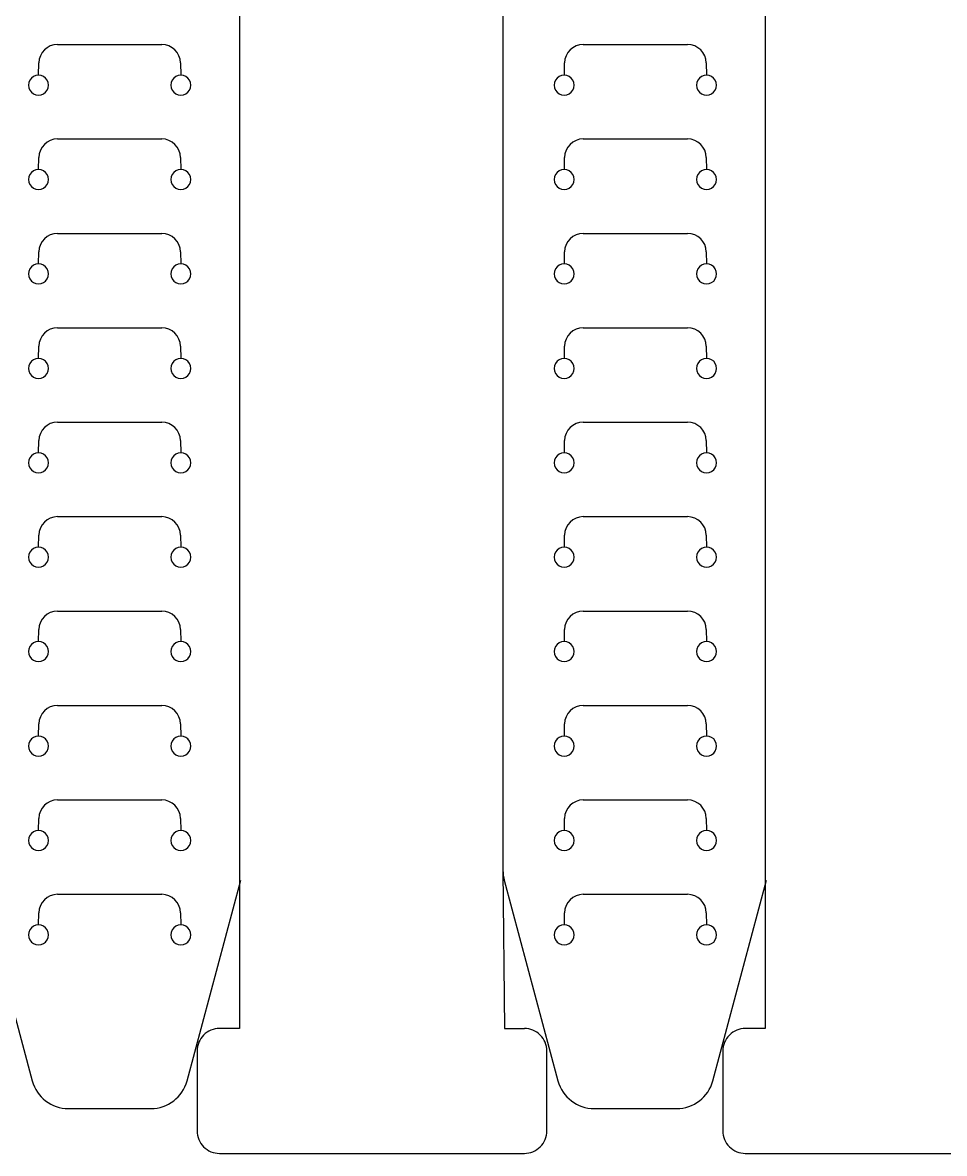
# Model space of a CAD drawing. Extents: x 13 to 590, y 13 to 389.
# Drawn here: x 295 to 368.8, y 13.4 to 103.9 of the extents above; entities that cross this region are included whole.
import ezdxf

# ---------------------------------------------------------------- set-up
doc = ezdxf.new("R2010")
doc.units = 0
doc.layers.add('Layer_1', color=7, linetype='CONTINUOUS')

msp = doc.modelspace()

# ---------------------------------------------------------------- linework, layer by layer
at = {"layer": 'Layer_1', "color": 7}
for p, q in [((312.372693, 378.681367), (312.372693, 23.394904)), ((333.458397, 378.62263), (333.458397, 36.036161)), ((354.455069, 378.681367), (354.455069, 23.394904)), ((333.458397, 36.036161), (333.572697, 23.394904)), ((291.478256, 35.259715), (295.780222, 19.204512)), ((308.171824, 19.204512), (312.47379, 35.259715)), ((333.560632, 35.259715), (337.862598, 19.204512)), ((350.2542, 19.204512), (354.556166, 35.259715)), ((312.372693, 23.394904), (310.772704, 23.394904)), ((333.572697, 23.394904), (335.172685, 23.394904)), ((354.455069, 23.394904), (352.85508, 23.394904)), ((308.972691, 21.59489), (308.972691, 15.194884)), ((336.972698, 15.194884), (336.972698, 21.59489)), ((351.055067, 21.59489), (351.055067, 15.194884)), ((298.677991, 16.98098), (305.274027, 16.98098)), ((340.760367, 16.98098), (347.356404, 16.98098)), ((310.772704, 13.394897), (335.172685, 13.394897)), ((352.85508, 13.394897), (377.255061, 13.394897))]:
    msp.add_line(p, q, dxfattribs=at)
at = {"layer": 'Layer_1', "color": 1}
for p, q in [((297.803914, 102.142307), (306.148131, 102.142307)), ((339.88629, 102.142307), (348.230507, 102.142307)), ((296.288698, 99.693694), (296.304044, 100.666091)), ((307.647949, 100.666091), (307.663294, 99.693694)), ((338.371074, 99.693694), (338.38642, 100.666091)), ((349.730325, 100.666091), (349.74567, 99.693694)), ((296.276025, 99.6938), (296.276025, 99.6938)), ((307.676021, 99.6938), (307.676021, 99.6938)), ((338.358401, 99.6938), (338.358401, 99.6938)), ((349.758397, 99.6938), (349.758397, 99.6938)), ((297.803914, 94.585331), (306.148131, 94.585331)), ((339.88629, 94.585331), (348.230507, 94.585331)), ((296.288698, 92.136718), (296.304044, 93.109114)), ((307.647949, 93.109114), (307.663294, 92.136718)), ((338.371074, 92.136718), (338.38642, 93.109114)), ((349.730325, 93.109114), (349.74567, 92.136718)), ((296.276025, 92.136824), (296.276025, 92.136824)), ((307.676021, 92.136824), (307.676021, 92.136824)), ((338.358401, 92.136824), (338.358401, 92.136824)), ((349.758397, 92.136824), (349.758397, 92.136824)), ((297.803914, 87.028354), (306.148131, 87.028354)), ((339.88629, 87.028354), (348.230507, 87.028354)), ((296.288698, 84.579741), (296.304044, 85.552112)), ((307.647949, 85.552112), (307.663294, 84.579741)), ((338.371074, 84.579741), (338.38642, 85.552112)), ((349.730325, 85.552112), (349.74567, 84.579741)), ((296.276025, 84.579821), (296.276025, 84.579821)), ((307.676021, 84.579821), (307.676021, 84.579821)), ((338.358401, 84.579821), (338.358401, 84.579821)), ((349.758397, 84.579821), (349.758397, 84.579821)), ((297.803914, 79.471378), (306.148131, 79.471378)), ((339.88629, 79.471378), (348.230507, 79.471378)), ((296.288698, 77.022739), (296.304044, 77.995135)), ((307.647949, 77.995135), (307.663294, 77.022739)), ((338.371074, 77.022739), (338.38642, 77.995135)), ((349.730325, 77.995135), (349.74567, 77.022739)), ((296.276025, 77.022845), (296.276025, 77.022845)), ((307.676021, 77.022845), (307.676021, 77.022845)), ((338.358401, 77.022845), (338.358401, 77.022845)), ((349.758397, 77.022845), (349.758397, 77.022845)), ((297.803914, 71.914402), (306.148131, 71.914402)), ((339.88629, 71.914402), (348.230507, 71.914402)), ((296.288698, 69.465762), (296.304044, 70.438159)), ((307.647949, 70.438159), (307.663294, 69.465762)), ((338.371074, 69.465762), (338.38642, 70.438159)), ((349.730325, 70.438159), (349.74567, 69.465762)), ((296.276025, 69.465868), (296.276025, 69.465868)), ((307.676021, 69.465868), (307.676021, 69.465868)), ((338.358401, 69.465868), (338.358401, 69.465868)), ((349.758397, 69.465868), (349.758397, 69.465868)), ((297.803914, 64.357426), (306.148131, 64.357426)), ((339.88629, 64.357426), (348.230507, 64.357426)), ((296.288698, 61.908786), (296.304044, 62.881183)), ((307.647949, 62.881183), (307.663294, 61.908786)), ((338.371074, 61.908786), (338.38642, 62.881183)), ((349.730325, 62.881183), (349.74567, 61.908786)), ((296.276025, 61.908892), (296.276025, 61.908892)), ((307.676021, 61.908892), (307.676021, 61.908892)), ((338.358401, 61.908892), (338.358401, 61.908892)), ((349.758397, 61.908892), (349.758397, 61.908892)), ((297.803914, 56.800423), (306.148131, 56.800423)), ((339.88629, 56.800423), (348.230507, 56.800423)), ((296.288698, 54.35181), (296.304044, 55.324207)), ((307.647949, 55.324207), (307.663294, 54.35181)), ((338.371074, 54.35181), (338.38642, 55.324207)), ((349.730325, 55.324207), (349.74567, 54.35181)), ((296.276025, 54.351916), (296.276025, 54.351916)), ((307.676021, 54.351916), (307.676021, 54.351916)), ((338.358401, 54.351916), (338.358401, 54.351916)), ((349.758397, 54.351916), (349.758397, 54.351916)), ((297.803914, 49.243447), (306.148131, 49.243447)), ((339.88629, 49.243447), (348.230507, 49.243447)), ((296.288698, 46.794834), (296.304044, 47.767204)), ((307.647949, 47.767204), (307.663294, 46.794834)), ((338.371074, 46.794834), (338.38642, 47.767204)), ((349.730325, 47.767204), (349.74567, 46.794834)), ((296.276025, 46.794913), (296.276025, 46.794913)), ((307.676021, 46.794913), (307.676021, 46.794913)), ((338.358401, 46.794913), (338.358401, 46.794913)), ((349.758397, 46.794913), (349.758397, 46.794913)), ((297.803914, 41.68647), (306.148131, 41.68647)), ((339.88629, 41.68647), (348.230507, 41.68647)), ((296.288698, 39.237831), (296.304044, 40.210228)), ((307.647949, 40.210228), (307.663294, 39.237831)), ((338.371074, 39.237831), (338.38642, 40.210228)), ((349.730325, 40.210228), (349.74567, 39.237831)), ((296.276025, 39.237937), (296.276025, 39.237937)), ((307.676021, 39.237937), (307.676021, 39.237937)), ((338.358401, 39.237937), (338.358401, 39.237937)), ((349.758397, 39.237937), (349.758397, 39.237937)), ((297.803914, 34.129494), (306.148131, 34.129494)), ((339.88629, 34.129494), (348.230507, 34.129494)), ((296.288698, 31.68086), (296.304044, 32.653251)), ((307.647949, 32.653251), (307.663294, 31.68086)), ((338.371074, 31.68086), (338.38642, 32.653251)), ((349.730325, 32.653251), (349.74567, 31.68086)), ((296.276025, 31.680966), (296.276025, 31.680966)), ((307.676021, 31.680966), (307.676021, 31.680966)), ((338.358401, 31.680966), (338.358401, 31.680966)), ((349.758397, 31.680966), (349.758397, 31.680966))]:
    msp.add_line(p, q, dxfattribs=at)
for points in [[(297.803914, 102.142307), (296.984737, 102.142307), (296.317088, 101.485135), (296.304097, 100.666091)], [(307.647949, 100.666091), (307.634984, 101.485135), (306.967281, 102.142307), (306.148131, 102.142307)], [(339.88629, 102.142307), (339.067114, 102.142307), (338.399464, 101.485135), (338.386473, 100.666091)], [(349.730325, 100.666091), (349.71736, 101.485135), (349.049658, 102.142307), (348.230507, 102.142307)], [(296.276025, 99.6938), (295.990195, 99.6938), (295.726088, 99.54132), (295.583187, 99.293803)], [(296.968836, 99.293803), (296.825935, 99.54132), (296.561828, 99.6938), (296.276025, 99.6938)], [(307.676021, 99.6938), (307.390191, 99.6938), (307.126084, 99.54132), (306.983183, 99.293803)], [(308.368832, 99.293803), (308.225931, 99.54132), (307.961824, 99.6938), (307.676021, 99.6938)], [(338.358401, 99.6938), (338.072571, 99.6938), (337.808464, 99.54132), (337.665563, 99.293803)], [(339.051212, 99.293803), (338.908311, 99.54132), (338.644204, 99.6938), (338.358401, 99.6938)], [(349.758397, 99.6938), (349.472567, 99.6938), (349.20846, 99.54132), (349.065559, 99.293803)], [(350.451208, 99.293803), (350.308307, 99.54132), (350.0442, 99.6938), (349.758397, 99.6938)], [(295.583187, 99.293803), (295.440285, 99.046285), (295.440285, 98.7413), (295.583187, 98.493782)], [(296.968836, 98.493782), (297.111764, 98.7413), (297.111764, 99.046285), (296.968836, 99.293803)], [(306.983183, 99.293803), (306.840281, 99.046285), (306.840281, 98.7413), (306.983183, 98.493782)], [(308.368832, 98.493782), (308.51176, 98.7413), (308.51176, 99.046285), (308.368832, 99.293803)], [(337.665563, 99.293803), (337.522661, 99.046285), (337.522661, 98.7413), (337.665563, 98.493782)], [(339.051212, 98.493782), (339.19414, 98.7413), (339.19414, 99.046285), (339.051212, 99.293803)], [(349.065559, 99.293803), (348.922658, 99.046285), (348.922658, 98.7413), (349.065559, 98.493782)], [(350.451208, 98.493782), (350.594136, 98.7413), (350.594136, 99.046285), (350.451208, 99.293803)], [(295.583187, 98.493782), (295.726088, 98.246264), (295.990195, 98.093785), (296.276025, 98.093785)], [(296.276025, 98.093785), (296.561828, 98.093785), (296.825935, 98.246264), (296.968836, 98.493782)], [(306.983183, 98.493782), (307.126084, 98.246264), (307.390191, 98.093785), (307.676021, 98.093785)], [(307.676021, 98.093785), (307.961824, 98.093785), (308.225931, 98.246264), (308.368832, 98.493782)], [(337.665563, 98.493782), (337.808464, 98.246264), (338.072571, 98.093785), (338.358401, 98.093785)], [(338.358401, 98.093785), (338.644204, 98.093785), (338.908311, 98.246264), (339.051212, 98.493782)], [(349.065559, 98.493782), (349.20846, 98.246264), (349.472567, 98.093785), (349.758397, 98.093785)], [(349.758397, 98.093785), (350.0442, 98.093785), (350.308307, 98.246264), (350.451208, 98.493782)], [(297.803914, 94.585331), (296.984737, 94.585331), (296.317088, 93.928159), (296.304097, 93.109114)], [(307.647949, 93.109114), (307.634984, 93.928159), (306.967281, 94.585331), (306.148131, 94.585331)], [(339.88629, 94.585331), (339.067114, 94.585331), (338.399464, 93.928159), (338.386473, 93.109114)], [(349.730325, 93.109114), (349.71736, 93.928159), (349.049658, 94.585331), (348.230507, 94.585331)], [(295.583187, 91.736826), (295.440285, 91.489309), (295.440285, 91.18435), (295.583187, 90.936806)], [(296.276025, 92.136824), (295.990195, 92.136824), (295.726088, 91.984344), (295.583187, 91.736826)], [(296.968836, 91.736826), (296.825935, 91.984344), (296.561828, 92.136824), (296.276025, 92.136824)], [(296.968836, 90.936806), (297.111764, 91.18435), (297.111764, 91.489309), (296.968836, 91.736826)], [(306.983183, 91.736826), (306.840281, 91.489309), (306.840281, 91.18435), (306.983183, 90.936806)], [(307.676021, 92.136824), (307.390191, 92.136824), (307.126084, 91.984344), (306.983183, 91.736826)], [(308.368832, 91.736826), (308.225931, 91.984344), (307.961824, 92.136824), (307.676021, 92.136824)], [(308.368832, 90.936806), (308.51176, 91.18435), (308.51176, 91.489309), (308.368832, 91.736826)], [(337.665563, 91.736826), (337.522661, 91.489309), (337.522661, 91.18435), (337.665563, 90.936806)], [(338.358401, 92.136824), (338.072571, 92.136824), (337.808464, 91.984344), (337.665563, 91.736826)], [(339.051212, 91.736826), (338.908311, 91.984344), (338.644204, 92.136824), (338.358401, 92.136824)], [(339.051212, 90.936806), (339.19414, 91.18435), (339.19414, 91.489309), (339.051212, 91.736826)], [(349.065559, 91.736826), (348.922658, 91.489309), (348.922658, 91.18435), (349.065559, 90.936806)], [(349.758397, 92.136824), (349.472567, 92.136824), (349.20846, 91.984344), (349.065559, 91.736826)], [(350.451208, 91.736826), (350.308307, 91.984344), (350.0442, 92.136824), (349.758397, 92.136824)], [(350.451208, 90.936806), (350.594136, 91.18435), (350.594136, 91.489309), (350.451208, 91.736826)], [(295.583187, 90.936806), (295.726088, 90.689288), (295.990195, 90.536809), (296.276025, 90.536809)], [(296.276025, 90.536809), (296.561828, 90.536809), (296.825935, 90.689288), (296.968836, 90.936806)], [(306.983183, 90.936806), (307.126084, 90.689288), (307.390191, 90.536809), (307.676021, 90.536809)], [(307.676021, 90.536809), (307.961824, 90.536809), (308.225931, 90.689288), (308.368832, 90.936806)], [(337.665563, 90.936806), (337.808464, 90.689288), (338.072571, 90.536809), (338.358401, 90.536809)], [(338.358401, 90.536809), (338.644204, 90.536809), (338.908311, 90.689288), (339.051212, 90.936806)], [(349.065559, 90.936806), (349.20846, 90.689288), (349.472567, 90.536809), (349.758397, 90.536809)], [(349.758397, 90.536809), (350.0442, 90.536809), (350.308307, 90.689288), (350.451208, 90.936806)], [(297.803914, 87.028354), (296.984737, 87.028354), (296.317061, 86.371182), (296.304097, 85.552112)], [(307.647949, 85.552112), (307.634984, 86.371182), (306.967281, 87.028354), (306.148131, 87.028354)], [(339.88629, 87.028354), (339.067114, 87.028354), (338.399438, 86.371182), (338.386473, 85.552112)], [(349.730325, 85.552112), (349.71736, 86.371182), (349.049658, 87.028354), (348.230507, 87.028354)], [(295.580488, 84.180776), (295.436846, 83.932782), (295.436846, 83.626897), (295.580488, 83.378877)], [(296.276025, 84.579821), (295.989428, 84.579821), (295.724104, 84.42877), (295.580488, 84.180776)], [(296.971535, 84.180776), (296.827919, 84.42877), (296.562595, 84.580985), (296.276025, 84.579821)], [(296.971535, 83.378877), (297.115177, 83.626897), (297.115177, 83.932782), (296.971535, 84.180776)], [(306.980484, 84.180776), (306.836842, 83.932782), (306.836842, 83.626897), (306.980484, 83.378877)], [(307.676021, 84.579821), (307.389424, 84.579821), (307.1241, 84.42877), (306.980484, 84.180776)], [(308.371558, 84.180776), (308.227915, 84.42877), (307.962591, 84.580985), (307.676021, 84.579821)], [(308.371558, 83.378877), (308.515173, 83.626897), (308.515173, 83.932782), (308.371558, 84.180776)], [(337.662864, 84.180776), (337.519222, 83.932782), (337.519222, 83.626897), (337.662864, 83.378877)], [(338.358401, 84.579821), (338.071804, 84.579821), (337.80648, 84.42877), (337.662864, 84.180776)], [(339.053911, 84.180776), (338.910295, 84.42877), (338.644971, 84.580985), (338.358401, 84.579821)], [(339.053911, 83.378877), (339.197553, 83.626897), (339.197553, 83.932782), (339.053911, 84.180776)], [(349.06286, 84.180776), (348.919218, 83.932782), (348.919218, 83.626897), (349.06286, 83.378877)], [(349.758397, 84.579821), (349.4718, 84.579821), (349.206476, 84.42877), (349.06286, 84.180776)], [(350.453934, 84.180776), (350.310291, 84.42877), (350.044967, 84.580985), (349.758397, 84.579821)], [(350.453934, 83.378877), (350.597549, 83.626897), (350.597549, 83.932782), (350.453934, 84.180776)], [(295.580488, 83.378877), (295.724104, 83.130883), (295.989428, 82.978668), (296.276025, 82.979832)], [(296.276025, 82.979832), (296.562595, 82.979832), (296.827919, 83.130883), (296.971535, 83.378877)], [(306.980484, 83.378877), (307.1241, 83.130883), (307.389424, 82.978668), (307.676021, 82.979832)], [(307.676021, 82.979832), (307.962591, 82.979832), (308.227915, 83.130883), (308.371557, 83.378877)], [(337.662864, 83.378877), (337.80648, 83.130883), (338.071804, 82.978668), (338.358401, 82.979832)], [(338.358401, 82.979832), (338.644971, 82.979832), (338.910295, 83.130883), (339.053911, 83.378877)], [(349.06286, 83.378877), (349.206476, 83.130883), (349.4718, 82.978668), (349.758397, 82.979832)], [(349.758397, 82.979832), (350.044967, 82.979832), (350.310291, 83.130883), (350.453934, 83.378877)], [(297.803914, 79.471378), (296.984737, 79.471378), (296.317061, 78.814206), (296.304097, 77.995135)], [(307.647949, 77.995135), (307.634984, 78.814206), (306.967281, 79.471378), (306.148131, 79.471378)], [(339.88629, 79.471378), (339.067114, 79.471378), (338.399438, 78.814206), (338.386473, 77.995135)], [(349.730325, 77.995135), (349.71736, 78.814206), (349.049658, 79.471378), (348.230507, 79.471378)], [(296.276025, 77.022845), (295.989481, 77.022845), (295.724236, 76.871688), (295.580647, 76.623721)], [(296.971376, 76.623721), (296.827787, 76.871688), (296.562542, 77.023929), (296.276025, 77.022845)], [(307.676021, 77.022845), (307.389477, 77.022845), (307.124232, 76.871688), (306.980643, 76.623721)], [(308.371372, 76.623721), (308.227783, 76.871688), (307.962538, 77.023929), (307.676021, 77.022845)], [(338.358401, 77.022845), (338.071857, 77.022845), (337.806612, 76.871688), (337.663023, 76.623721)], [(339.053752, 76.623721), (338.910163, 76.871688), (338.644918, 77.023929), (338.358401, 77.022845)], [(349.758397, 77.022845), (349.471853, 77.022845), (349.206608, 76.871688), (349.063019, 76.623721)], [(350.453748, 76.623721), (350.310159, 76.871688), (350.044914, 77.023929), (349.758397, 77.022845)], [(295.580647, 76.623721), (295.437057, 76.375753), (295.437057, 76.069948), (295.580647, 75.82198)], [(296.971376, 75.82198), (297.114965, 76.069948), (297.114965, 76.375753), (296.971376, 76.623721)], [(306.980643, 76.623721), (306.837054, 76.375753), (306.837054, 76.069948), (306.980643, 75.82198)], [(308.371372, 75.82198), (308.514962, 76.069948), (308.514962, 76.375753), (308.371372, 76.623721)], [(337.663023, 76.623721), (337.519433, 76.375753), (337.519433, 76.069948), (337.663023, 75.82198)], [(339.053752, 75.82198), (339.197341, 76.069948), (339.197341, 76.375753), (339.053752, 76.623721)], [(349.063019, 76.623721), (348.91943, 76.375753), (348.91943, 76.069948), (349.063019, 75.82198)], [(350.453748, 75.82198), (350.597338, 76.069948), (350.597338, 76.375753), (350.453748, 76.623721)], [(295.580647, 75.82198), (295.724236, 75.574013), (295.989481, 75.421771), (296.276025, 75.422856)], [(296.276025, 75.422856), (296.562542, 75.422856), (296.827787, 75.574013), (296.971376, 75.82198)], [(306.980643, 75.82198), (307.124232, 75.574013), (307.389477, 75.421771), (307.676021, 75.422856)], [(307.676021, 75.422856), (307.962538, 75.422856), (308.227783, 75.574013), (308.371372, 75.82198)], [(337.663023, 75.82198), (337.806612, 75.574013), (338.071857, 75.421771), (338.358401, 75.422856)], [(338.358401, 75.422856), (338.644918, 75.422856), (338.910163, 75.574013), (339.053752, 75.82198)], [(349.063019, 75.82198), (349.206608, 75.574013), (349.471853, 75.421771), (349.758397, 75.422856)], [(349.758397, 75.422856), (350.044914, 75.422856), (350.310159, 75.574013), (350.453748, 75.82198)], [(297.803914, 71.914402), (296.984737, 71.914402), (296.317061, 71.25723), (296.304097, 70.438159)], [(307.647949, 70.438159), (307.634984, 71.25723), (306.967281, 71.914402), (306.148131, 71.914402)], [(339.88629, 71.914402), (339.067114, 71.914402), (338.399438, 71.25723), (338.386473, 70.438159)], [(349.730325, 70.438159), (349.71736, 71.25723), (349.049658, 71.914402), (348.230507, 71.914402)], [(295.580647, 69.066744), (295.437057, 68.818777), (295.437057, 68.512971), (295.580647, 68.265004)], [(296.276025, 69.465868), (295.989481, 69.465868), (295.724236, 69.314712), (295.580647, 69.066744)], [(296.971376, 69.066744), (296.827787, 69.314712), (296.562542, 69.466953), (296.276025, 69.465868)], [(296.971376, 68.265004), (297.114965, 68.512971), (297.114965, 68.818777), (296.971376, 69.066744)], [(306.980643, 69.066744), (306.837054, 68.818777), (306.837054, 68.512971), (306.980643, 68.265004)], [(307.676021, 69.465868), (307.389477, 69.465868), (307.124232, 69.314712), (306.980643, 69.066744)], [(308.371372, 69.066744), (308.227783, 69.314712), (307.962538, 69.466953), (307.676021, 69.465868)], [(308.371372, 68.265004), (308.514962, 68.512971), (308.514962, 68.818777), (308.371372, 69.066744)], [(337.663023, 69.066744), (337.519433, 68.818777), (337.519433, 68.512971), (337.663023, 68.265004)], [(338.358401, 69.465868), (338.071857, 69.465868), (337.806612, 69.314712), (337.663023, 69.066744)], [(339.053752, 69.066744), (338.910163, 69.314712), (338.644918, 69.466953), (338.358401, 69.465868)], [(339.053752, 68.265004), (339.197341, 68.512971), (339.197341, 68.818777), (339.053752, 69.066744)], [(349.063019, 69.066744), (348.91943, 68.818777), (348.91943, 68.512971), (349.063019, 68.265004)], [(349.758397, 69.465868), (349.471853, 69.465868), (349.206608, 69.314712), (349.063019, 69.066744)], [(350.453748, 69.066744), (350.310159, 69.314712), (350.044914, 69.466953), (349.758397, 69.465868)], [(350.453748, 68.265004), (350.597338, 68.512971), (350.597338, 68.818777), (350.453748, 69.066744)], [(295.580647, 68.265004), (295.724236, 68.017036), (295.989481, 67.864795), (296.276025, 67.86588)], [(296.276025, 67.86588), (296.562542, 67.86588), (296.827787, 68.017036), (296.971376, 68.265004)], [(306.980643, 68.265004), (307.124232, 68.017036), (307.389477, 67.864795), (307.676021, 67.86588)], [(307.676021, 67.86588), (307.962538, 67.86588), (308.227783, 68.017036), (308.371372, 68.265004)], [(337.663023, 68.265004), (337.806612, 68.017036), (338.071857, 67.864795), (338.358401, 67.86588)], [(338.358401, 67.86588), (338.644918, 67.86588), (338.910163, 68.017036), (339.053752, 68.265004)], [(349.063019, 68.265004), (349.206608, 68.017036), (349.471853, 67.864795), (349.758397, 67.86588)], [(349.758397, 67.86588), (350.044914, 67.86588), (350.310159, 68.017036), (350.453748, 68.265004)], [(297.803914, 64.357426), (296.984737, 64.357426), (296.317061, 63.700254), (296.304097, 62.881183)], [(307.647949, 62.881183), (307.634984, 63.700254), (306.967281, 64.357426), (306.148131, 64.357426)], [(339.88629, 64.357426), (339.067114, 64.357426), (338.399438, 63.700254), (338.386473, 62.881183)], [(349.730325, 62.881183), (349.71736, 63.700254), (349.049658, 64.357426), (348.230507, 64.357426)], [(296.276025, 61.908892), (295.990195, 61.908892), (295.726088, 61.756413), (295.583187, 61.508895)], [(296.968836, 61.508895), (296.825935, 61.756413), (296.561828, 61.908892), (296.276025, 61.908892)], [(307.676021, 61.908892), (307.390191, 61.908892), (307.126084, 61.756413), (306.983183, 61.508895)], [(308.368832, 61.508895), (308.225931, 61.756413), (307.961824, 61.908892), (307.676021, 61.908892)], [(338.358401, 61.908892), (338.072571, 61.908892), (337.808464, 61.756413), (337.665563, 61.508895)], [(339.051212, 61.508895), (338.908311, 61.756413), (338.644204, 61.908892), (338.358401, 61.908892)], [(349.758397, 61.908892), (349.472567, 61.908892), (349.20846, 61.756413), (349.065559, 61.508895)], [(350.451208, 61.508895), (350.308307, 61.756413), (350.0442, 61.908892), (349.758397, 61.908892)], [(295.583187, 61.508895), (295.440285, 61.261377), (295.440285, 60.956419), (295.583187, 60.708874)], [(295.583187, 60.708874), (295.726088, 60.461357), (295.990195, 60.308877), (296.276025, 60.308877)], [(296.276025, 60.308877), (296.561828, 60.308877), (296.825935, 60.461357), (296.968836, 60.708874)], [(296.968836, 60.708874), (297.111764, 60.956419), (297.111764, 61.261377), (296.968836, 61.508895)], [(306.983183, 61.508895), (306.840281, 61.261377), (306.840281, 60.956419), (306.983183, 60.708874)], [(306.983183, 60.708874), (307.126084, 60.461357), (307.390191, 60.308877), (307.676021, 60.308877)], [(307.676021, 60.308877), (307.961824, 60.308877), (308.225931, 60.461357), (308.368832, 60.708874)], [(308.368832, 60.708874), (308.51176, 60.956419), (308.51176, 61.261377), (308.368832, 61.508895)], [(337.665563, 61.508895), (337.522661, 61.261377), (337.522661, 60.956419), (337.665563, 60.708874)], [(337.665563, 60.708874), (337.808464, 60.461357), (338.072571, 60.308877), (338.358401, 60.308877)], [(338.358401, 60.308877), (338.644204, 60.308877), (338.908311, 60.461357), (339.051212, 60.708874)], [(339.051212, 60.708874), (339.19414, 60.956419), (339.19414, 61.261377), (339.051212, 61.508895)], [(349.065559, 61.508895), (348.922658, 61.261377), (348.922658, 60.956419), (349.065559, 60.708874)], [(349.065559, 60.708874), (349.20846, 60.461357), (349.472567, 60.308877), (349.758397, 60.308877)], [(349.758397, 60.308877), (350.0442, 60.308877), (350.308307, 60.461357), (350.451208, 60.708874)], [(350.451208, 60.708874), (350.594136, 60.956419), (350.594136, 61.261377), (350.451208, 61.508895)], [(297.803914, 56.800423), (296.984737, 56.800423), (296.317088, 56.143251), (296.304097, 55.324207)], [(307.647949, 55.324207), (307.634984, 56.143251), (306.967281, 56.800423), (306.148131, 56.800423)], [(339.88629, 56.800423), (339.067114, 56.800423), (338.399464, 56.143251), (338.386473, 55.324207)], [(349.730325, 55.324207), (349.71736, 56.143251), (349.049658, 56.800423), (348.230507, 56.800423)], [(296.276025, 54.351916), (295.990195, 54.351916), (295.726088, 54.199436), (295.583187, 53.951919)], [(296.968836, 53.951919), (296.825935, 54.199436), (296.561828, 54.351916), (296.276025, 54.351916)], [(307.676021, 54.351916), (307.390191, 54.351916), (307.126084, 54.199436), (306.983183, 53.951919)], [(308.368832, 53.951919), (308.225931, 54.199436), (307.961824, 54.351916), (307.676021, 54.351916)], [(338.358401, 54.351916), (338.072571, 54.351916), (337.808464, 54.199436), (337.665563, 53.951919)], [(339.051212, 53.951919), (338.908311, 54.199436), (338.644204, 54.351916), (338.358401, 54.351916)], [(349.758397, 54.351916), (349.472567, 54.351916), (349.20846, 54.199436), (349.065559, 53.951919)], [(350.451208, 53.951919), (350.308307, 54.199436), (350.0442, 54.351916), (349.758397, 54.351916)], [(295.583187, 53.951919), (295.440285, 53.704401), (295.440285, 53.399416), (295.583187, 53.151898)], [(296.968836, 53.151898), (297.111764, 53.399416), (297.111764, 53.704401), (296.968836, 53.951919)], [(306.983183, 53.951919), (306.840281, 53.704401), (306.840281, 53.399416), (306.983183, 53.151898)], [(308.368832, 53.151898), (308.51176, 53.399416), (308.51176, 53.704401), (308.368832, 53.951919)], [(337.665563, 53.951919), (337.522661, 53.704401), (337.522661, 53.399416), (337.665563, 53.151898)], [(339.051212, 53.151898), (339.19414, 53.399416), (339.19414, 53.704401), (339.051212, 53.951919)], [(349.065559, 53.951919), (348.922658, 53.704401), (348.922658, 53.399416), (349.065559, 53.151898)], [(350.451208, 53.151898), (350.594136, 53.399416), (350.594136, 53.704401), (350.451208, 53.951919)], [(295.583187, 53.151898), (295.726088, 52.90438), (295.990195, 52.751901), (296.276025, 52.751901)], [(296.276025, 52.751901), (296.561828, 52.751901), (296.825935, 52.90438), (296.968836, 53.151898)], [(306.983183, 53.151898), (307.126084, 52.90438), (307.390191, 52.751901), (307.676021, 52.751901)], [(307.676021, 52.751901), (307.961824, 52.751901), (308.225931, 52.90438), (308.368832, 53.151898)], [(337.665563, 53.151898), (337.808464, 52.90438), (338.072571, 52.751901), (338.358401, 52.751901)], [(338.358401, 52.751901), (338.644204, 52.751901), (338.908311, 52.90438), (339.051212, 53.151898)], [(349.065559, 53.151898), (349.20846, 52.90438), (349.472567, 52.751901), (349.758397, 52.751901)], [(349.758397, 52.751901), (350.0442, 52.751901), (350.308307, 52.90438), (350.451208, 53.151898)], [(297.803914, 49.243447), (296.984737, 49.243447), (296.317061, 48.586275), (296.304097, 47.767204)], [(307.647949, 47.767204), (307.634984, 48.586275), (306.967281, 49.243447), (306.148131, 49.243447)], [(339.88629, 49.243447), (339.067114, 49.243447), (338.399438, 48.586275), (338.386473, 47.767204)], [(349.730325, 47.767204), (349.71736, 48.586275), (349.049658, 49.243447), (348.230507, 49.243447)], [(295.580488, 46.395869), (295.436846, 46.147875), (295.436846, 45.84199), (295.580488, 45.593969)], [(296.276025, 46.794913), (295.989428, 46.794913), (295.724104, 46.643862), (295.580488, 46.395869)], [(296.971535, 46.395869), (296.827919, 46.643862), (296.562595, 46.796077), (296.276025, 46.794913)], [(296.971535, 45.593969), (297.115177, 45.84199), (297.115177, 46.147875), (296.971535, 46.395869)], [(306.980484, 46.395869), (306.836842, 46.147875), (306.836842, 45.84199), (306.980484, 45.593969)], [(307.676021, 46.794913), (307.389424, 46.794913), (307.1241, 46.643862), (306.980484, 46.395869)], [(308.371558, 46.395869), (308.227915, 46.643862), (307.962591, 46.796077), (307.676021, 46.794913)], [(308.371558, 45.593969), (308.515173, 45.84199), (308.515173, 46.147875), (308.371558, 46.395869)], [(337.662864, 46.395869), (337.519222, 46.147875), (337.519222, 45.84199), (337.662864, 45.593969)], [(338.358401, 46.794913), (338.071804, 46.794913), (337.80648, 46.643862), (337.662864, 46.395869)], [(339.053911, 46.395869), (338.910295, 46.643862), (338.644971, 46.796077), (338.358401, 46.794913)], [(339.053911, 45.593969), (339.197553, 45.84199), (339.197553, 46.147875), (339.053911, 46.395869)], [(349.06286, 46.395869), (348.919218, 46.147875), (348.919218, 45.84199), (349.06286, 45.593969)], [(349.758397, 46.794913), (349.4718, 46.794913), (349.206476, 46.643862), (349.06286, 46.395869)], [(350.453934, 46.395869), (350.310291, 46.643862), (350.044967, 46.796077), (349.758397, 46.794913)], [(350.453934, 45.593969), (350.597549, 45.84199), (350.597549, 46.147875), (350.453934, 46.395869)], [(295.580488, 45.593969), (295.724104, 45.345975), (295.989428, 45.193761), (296.276025, 45.194925)], [(296.276025, 45.194925), (296.562595, 45.194925), (296.827919, 45.345975), (296.971535, 45.593969)], [(306.980484, 45.593969), (307.1241, 45.345975), (307.389424, 45.193761), (307.676021, 45.194925)], [(307.676021, 45.194925), (307.962591, 45.194925), (308.227915, 45.345975), (308.371557, 45.593969)], [(337.662864, 45.593969), (337.80648, 45.345975), (338.071804, 45.193761), (338.358401, 45.194925)], [(338.358401, 45.194925), (338.644971, 45.194925), (338.910295, 45.345975), (339.053911, 45.593969)], [(349.06286, 45.593969), (349.206476, 45.345975), (349.4718, 45.193761), (349.758397, 45.194925)], [(349.758397, 45.194925), (350.044967, 45.194925), (350.310291, 45.345975), (350.453934, 45.593969)], [(297.803914, 41.68647), (296.984737, 41.68647), (296.317061, 41.029298), (296.304097, 40.210228)], [(307.647949, 40.210228), (307.634984, 41.029298), (306.967281, 41.68647), (306.148131, 41.68647)], [(339.88629, 41.68647), (339.067114, 41.68647), (338.399438, 41.029298), (338.386473, 40.210228)], [(349.730325, 40.210228), (349.71736, 41.029298), (349.049658, 41.68647), (348.230507, 41.68647)], [(296.276025, 39.237937), (295.989481, 39.237937), (295.724236, 39.08678), (295.580647, 38.838813)], [(296.971376, 38.838813), (296.827787, 39.08678), (296.562542, 39.239022), (296.276025, 39.237937)], [(307.676021, 39.237937), (307.389477, 39.237937), (307.124232, 39.08678), (306.980643, 38.838813)], [(308.371372, 38.838813), (308.227783, 39.08678), (307.962538, 39.239022), (307.676021, 39.237937)], [(338.358401, 39.237937), (338.071857, 39.237937), (337.806612, 39.08678), (337.663023, 38.838813)], [(339.053752, 38.838813), (338.910163, 39.08678), (338.644918, 39.239022), (338.358401, 39.237937)], [(349.758397, 39.237937), (349.471853, 39.237937), (349.206608, 39.08678), (349.063019, 38.838813)], [(350.453748, 38.838813), (350.310159, 39.08678), (350.044914, 39.239022), (349.758397, 39.237937)], [(295.580647, 38.838813), (295.437057, 38.590845), (295.437057, 38.28504), (295.580647, 38.037072)], [(295.580647, 38.037072), (295.724236, 37.789105), (295.989481, 37.636864), (296.276025, 37.637949)], [(296.276025, 37.637949), (296.562542, 37.637949), (296.827787, 37.789105), (296.971376, 38.037072)], [(296.971376, 38.037072), (297.114965, 38.28504), (297.114965, 38.590845), (296.971376, 38.838813)], [(306.980643, 38.838813), (306.837054, 38.590845), (306.837054, 38.28504), (306.980643, 38.037072)], [(306.980643, 38.037072), (307.124232, 37.789105), (307.389477, 37.636864), (307.676021, 37.637949)], [(307.676021, 37.637949), (307.962538, 37.637949), (308.227783, 37.789105), (308.371372, 38.037072)], [(308.371372, 38.037072), (308.514962, 38.28504), (308.514962, 38.590845), (308.371372, 38.838813)], [(337.663023, 38.838813), (337.519433, 38.590845), (337.519433, 38.28504), (337.663023, 38.037072)], [(337.663023, 38.037072), (337.806612, 37.789105), (338.071857, 37.636864), (338.358401, 37.637949)], [(338.358401, 37.637949), (338.644918, 37.637949), (338.910163, 37.789105), (339.053752, 38.037072)], [(339.053752, 38.037072), (339.197341, 38.28504), (339.197341, 38.590845), (339.053752, 38.838813)], [(349.063019, 38.838813), (348.91943, 38.590845), (348.91943, 38.28504), (349.063019, 38.037072)], [(349.063019, 38.037072), (349.206608, 37.789105), (349.471853, 37.636864), (349.758397, 37.637949)], [(349.758397, 37.637949), (350.044914, 37.637949), (350.310159, 37.789105), (350.453748, 38.037072)], [(350.453748, 38.037072), (350.597338, 38.28504), (350.597338, 38.590845), (350.453748, 38.838813)], [(297.803914, 34.129494), (296.984737, 34.129494), (296.317061, 33.472322), (296.304097, 32.653251)], [(307.647949, 32.653251), (307.634984, 33.472322), (306.967281, 34.129494), (306.148131, 34.129494)], [(339.88629, 34.129494), (339.067114, 34.129494), (338.399438, 33.472322), (338.386473, 32.653251)], [(349.730325, 32.653251), (349.71736, 33.472322), (349.049658, 34.129494), (348.230507, 34.129494)], [(296.276025, 31.680966), (295.989481, 31.680966), (295.724236, 31.529809), (295.580647, 31.281842)], [(296.971376, 31.281842), (296.827787, 31.529809), (296.562542, 31.682051), (296.276025, 31.680966)], [(307.676021, 31.680966), (307.389477, 31.680966), (307.124232, 31.529809), (306.980643, 31.281842)], [(308.371372, 31.281842), (308.227783, 31.529809), (307.962538, 31.682051), (307.676021, 31.680966)], [(338.358401, 31.680966), (338.071857, 31.680966), (337.806612, 31.529809), (337.663023, 31.281842)], [(339.053752, 31.281842), (338.910163, 31.529809), (338.644918, 31.682051), (338.358401, 31.680966)], [(349.758397, 31.680966), (349.471853, 31.680966), (349.206608, 31.529809), (349.063019, 31.281842)], [(350.453748, 31.281842), (350.310159, 31.529809), (350.044914, 31.682051), (349.758397, 31.680966)], [(295.580647, 31.281842), (295.437057, 31.033874), (295.437057, 30.728069), (295.580647, 30.480102)], [(296.971376, 30.480102), (297.114965, 30.728069), (297.114965, 31.033874), (296.971376, 31.281842)], [(306.980643, 31.281842), (306.837054, 31.033874), (306.837054, 30.728069), (306.980643, 30.480102)], [(308.371372, 30.480102), (308.514962, 30.728069), (308.514962, 31.033874), (308.371372, 31.281842)], [(337.663023, 31.281842), (337.519433, 31.033874), (337.519433, 30.728069), (337.663023, 30.480102)], [(339.053752, 30.480102), (339.197341, 30.728069), (339.197341, 31.033874), (339.053752, 31.281842)], [(349.063019, 31.281842), (348.91943, 31.033874), (348.91943, 30.728069), (349.063019, 30.480102)], [(350.453748, 30.480102), (350.597338, 30.728069), (350.597338, 31.033874), (350.453748, 31.281842)], [(295.580647, 30.480102), (295.724236, 30.232134), (295.989481, 30.079893), (296.276025, 30.080978)], [(296.276025, 30.080978), (296.562542, 30.080978), (296.827787, 30.232134), (296.971376, 30.480102)], [(306.980643, 30.480102), (307.124232, 30.232134), (307.389477, 30.079893), (307.676021, 30.080978)], [(307.676021, 30.080978), (307.962538, 30.080978), (308.227783, 30.232134), (308.371372, 30.480102)], [(337.663023, 30.480102), (337.806612, 30.232134), (338.071857, 30.079893), (338.358401, 30.080978)], [(338.358401, 30.080978), (338.644918, 30.080978), (338.910163, 30.232134), (339.053752, 30.480102)], [(349.063019, 30.480102), (349.206608, 30.232134), (349.471853, 30.079893), (349.758397, 30.080978)], [(349.758397, 30.080978), (350.044914, 30.080978), (350.310159, 30.232134), (350.453748, 30.480102)]]:
    msp.add_open_spline(points, degree=3, dxfattribs=at)
at = {"layer": 'Layer_1', "color": 7}
for points in [[(333.458397, 36.036161), (333.458397, 35.773985), (333.492766, 35.512947), (333.560632, 35.259715)], [(309.4999, 22.867695), (309.162344, 22.53014), (308.972691, 22.072278), (308.972691, 21.59489)], [(310.772704, 23.394904), (310.295316, 23.394904), (309.837481, 23.205277), (309.4999, 22.867695)], [(336.44549, 22.867695), (336.107934, 23.205277), (335.650099, 23.394904), (335.172685, 23.394904)], [(336.972698, 21.59489), (336.972698, 22.072278), (336.783071, 22.53014), (336.44549, 22.867695)], [(351.582276, 22.867695), (351.24472, 22.53014), (351.055067, 22.072278), (351.055067, 21.59489)], [(352.85508, 23.394904), (352.377693, 23.394904), (351.919858, 23.205277), (351.582276, 22.867695)], [(295.780222, 19.204512), (296.131641, 17.892973), (297.320176, 16.98098), (298.677991, 16.98098)], [(305.274054, 16.98098), (306.631869, 16.98098), (307.820378, 17.892973), (308.171824, 19.204512)], [(337.862598, 19.204512), (338.214018, 17.892973), (339.402552, 16.98098), (340.760367, 16.98098)], [(347.35643, 16.98098), (348.714245, 16.98098), (349.902754, 17.892973), (350.2542, 19.204512)], [(308.972691, 15.194884), (308.972691, 14.717497), (309.162344, 14.259662), (309.499926, 13.922106)], [(336.44549, 13.922106), (336.783045, 14.259662), (336.972698, 14.717497), (336.972698, 15.194884)], [(351.055067, 15.194884), (351.055067, 14.717497), (351.24472, 14.259662), (351.582302, 13.922106)], [(309.499926, 13.922106), (309.837481, 13.584524), (310.295316, 13.394897), (310.772704, 13.394897)], [(335.172685, 13.394897), (335.650073, 13.394897), (336.107908, 13.584524), (336.44549, 13.922106)], [(351.582302, 13.922106), (351.919857, 13.584524), (352.377693, 13.394897), (352.85508, 13.394897)]]:
    msp.add_open_spline(points, degree=3, dxfattribs=at)

doc.saveas('drawing.dxf')
